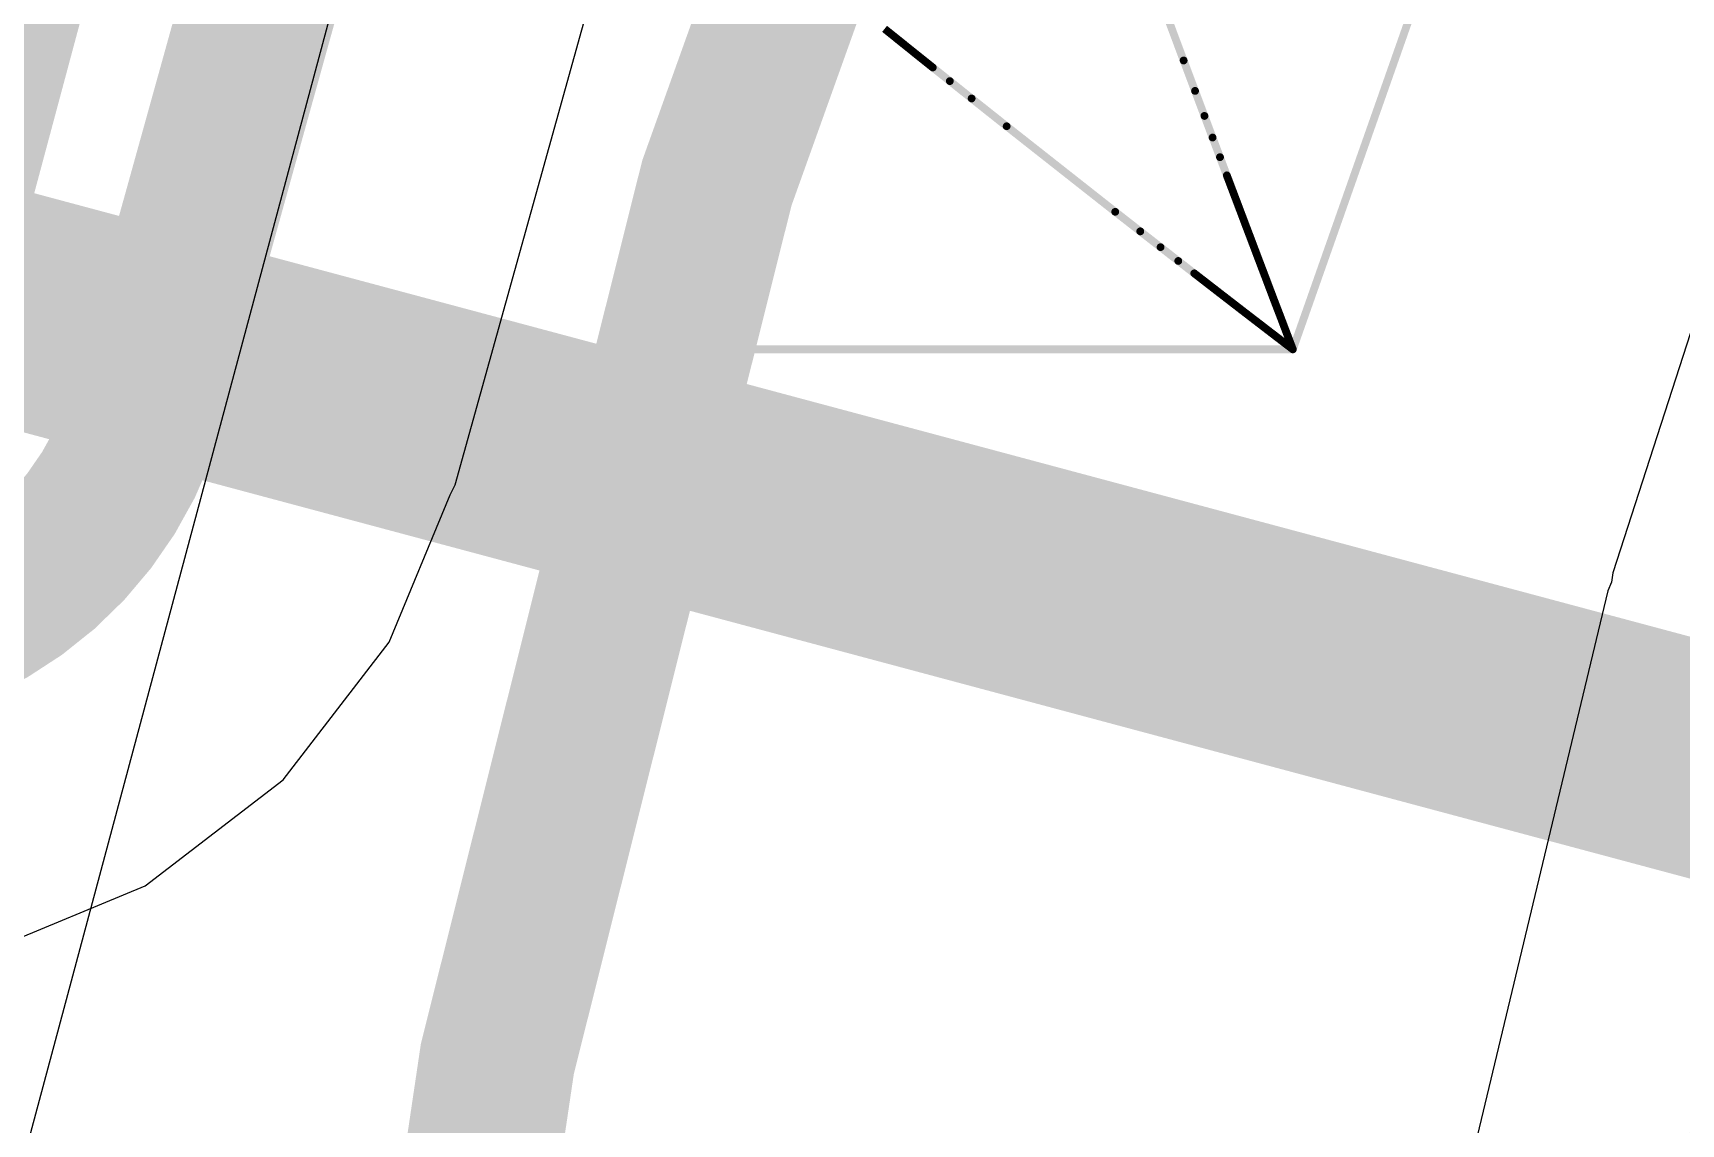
# Model space of a CAD drawing. Header units: inches. Extents: x -7 to 348, y -14 to 159.
# Drawn here: x 20.342 to 23.027, y 22.287 to 24.066 of the extents above; entities that cross this region are included whole.
import ezdxf

# ---------------------------------------------------------------- set-up
doc = ezdxf.new("R2010")
doc.units = ezdxf.units.IN
for name, color, linetype in [('Board Outline', 216, 'Continuous'), ('Bottom Layer', 5, 'Continuous'), ('Dimension', 6, 'Continuous'), ('Fabrication', 76, 'Continuous'), ('Mechanical 4', 56, 'Continuous'), ('Top Layer', 1, 'Continuous'), ('Top Overlay', 2, 'Continuous')]:
    doc.layers.add(name, color=color, linetype=linetype)

msp = doc.modelspace()

# ---------------------------------------------------------------- linework, layer by layer
at = {"layer": 'Board Outline', "const_width": 0.127}
for points in [[(23.4417, 15.55, -0.157671), (23.4417, 23.55)], [(23.4417, 15.55, -0.157671), (23.4417, 23.55)], [(23.4417, 15.55, -0.157671), (23.4417, 23.55)], [(23.4417, 15.55, -0.157671), (23.4417, 23.55)], [(23.4555, 15.5385, -0.157671), (23.4555, 23.5385)], [(23.4555, 15.5385, -0.157671), (23.4555, 23.5385)], [(23.4555, 15.5385, -0.157671), (23.4555, 23.5385)], [(23.4555, 15.5385, -0.157671), (23.4555, 23.5385)]]:
    msp.add_lwpolyline(points, format="xyb", dxfattribs=at)
at = {"layer": 'Bottom Layer'}
for p, q in [((21.0298, 23.3289), (21.2914, 24.2702)), ((23.0721, 23.6695), (22.9156, 23.1856)), ((20.9222, 23.0728), (21.0215, 23.3126)), ((21.0215, 23.3126), (21.0298, 23.3289)), ((22.9156, 23.1856), (22.9138, 23.1704)), ((22.9074, 23.1564), (22.671, 22.1672)), ((22.9138, 23.1704), (22.9074, 23.1564)), ((20.7498, 22.8481), (20.9222, 23.0728)), ((20.525, 22.6756), (20.7498, 22.8481)), ((20.2634, 22.5672), (20.525, 22.6756))]:
    msp.add_line(p, q, dxfattribs=at)
at = {"layer": 'Bottom Layer', "const_width": 0.254}
msp.add_lwpolyline([(20.5307, 23.4676), (20.7923, 24.4089)], dxfattribs=at)
msp.add_lwpolyline([(20.5307, 23.4676, -0.410559), (19.8417, 23.0653)], format="xyb", dxfattribs=at)
at = {"layer": 'Bottom Layer', "const_width": 0.127}
msp.add_lwpolyline([(20.4672, 23.4676, 1), (20.5942, 23.4676, 1)], format="xyb", close=True, dxfattribs=at)
msp.add_lwpolyline([(20.4672, 23.4676, 1), (20.5942, 23.4676, 1)], format="xyb", close=True, dxfattribs=at)
at = {"layer": 'Dimension', "const_width": 0.254}
for points in [[(58.31, 19.467, 1), (13.31, 19.467, 1)], [(54.5603, 19.4669, 1), (17.0603, 19.4669, 1)]]:
    msp.add_lwpolyline(points, format="xyb", close=True, dxfattribs=at)
at = {"layer": 'Dimension', "const_width": 0.381}
msp.add_lwpolyline([(12.3026, 25.762), (61.1677, 12.6687)], dxfattribs=at)
at = {"layer": 'Fabrication', "const_width": 0.0127}
for points in [[(22.3945, 23.55, -0.436929), (40.8304, 32.6188)], [(22.3945, 23.55, -0.436929), (40.8304, 32.6188)], [(53.1935, 31.3327, -1.1671), (15.6751, 13.587)], [(53.1935, 31.3327, -1.1671), (15.6751, 13.587)], [(53.1935, 31.3327, -1.1671), (15.6751, 13.587)], [(53.1935, 31.3327, -1.1671), (15.6751, 13.587)], [(54.5111, 31.1383, -1.205705), (14.1774, 15.55)], [(54.5111, 31.1383, -1.205705), (14.1774, 15.55)], [(46.0676, 30.4948, -1.250986), (21.846, 14.0738)], [(46.0676, 30.4948, -1.250986), (21.846, 14.0738)], [(46.0676, 30.4948, -1.250986), (21.846, 14.0738)], [(46.0676, 30.4948, -1.250986), (21.846, 14.0738)], [(44.8304, 30.2569, -1.342703), (22.3943, 15.55)]]:
    msp.add_lwpolyline(points, format="xyb", dxfattribs=at)
for points in [[(22.1897, 24.0928), (22.2166, 24.0209)], [(22.1897, 24.0928), (22.2166, 24.0209)], [(21.7294, 24.0725), (21.7461, 24.0591)], [(21.7294, 24.0725), (21.7461, 24.0591)], [(21.7461, 24.0591), (21.7641, 24.0446)], [(21.7461, 24.0591), (21.7641, 24.0446)], [(21.7641, 24.0446), (21.7843, 24.0284)], [(21.7641, 24.0446), (21.7843, 24.0284)], [(21.7843, 24.0284), (21.8079, 24.0095)], [(21.7843, 24.0284), (21.8079, 24.0095)], [(21.8079, 24.0095), (21.8357, 23.9873)], [(21.8079, 24.0095), (21.8357, 23.9873)], [(22.2166, 24.0209), (22.2352, 23.9713)], [(22.2166, 24.0209), (22.2352, 23.9713)], [(21.8357, 23.9873), (21.8712, 23.959)], [(21.8357, 23.9873), (21.8712, 23.959)], [(22.2352, 23.9713), (22.2505, 23.9305)], [(22.2352, 23.9713), (22.2505, 23.9305)], [(21.8712, 23.959), (21.9282, 23.9137)], [(21.8712, 23.959), (21.9282, 23.9137)], [(22.2505, 23.9305), (22.2637, 23.8953)], [(22.2505, 23.9305), (22.2637, 23.8953)], [(21.9282, 23.9137), (22.1052, 23.7742)], [(21.9282, 23.9137), (22.1052, 23.7742)], [(22.2637, 23.8953), (22.2758, 23.8633)], [(22.2637, 23.8953), (22.2758, 23.8633)], [(22.2758, 23.8633), (22.2869, 23.8337)], [(22.2758, 23.8633), (22.2869, 23.8337)], [(22.2869, 23.8337), (22.2975, 23.8057)], [(22.2869, 23.8337), (22.2975, 23.8057)], [(22.2975, 23.8057), (22.3075, 23.7793)], [(22.2975, 23.8057), (22.3075, 23.7793)], [(22.1052, 23.7742), (22.1459, 23.7424)], [(22.1052, 23.7742), (22.1459, 23.7424)], [(22.3075, 23.7793), (22.3168, 23.7546)], [(22.3075, 23.7793), (22.3168, 23.7546)], [(22.1459, 23.7424), (22.179, 23.7166)], [(22.1459, 23.7424), (22.179, 23.7166)], [(22.3168, 23.7546), (22.3259, 23.7307)], [(22.3168, 23.7546), (22.3259, 23.7307)], [(22.3259, 23.7307), (22.3343, 23.7084)], [(22.3259, 23.7307), (22.3343, 23.7084)], [(22.179, 23.7166), (22.2078, 23.6941)], [(22.179, 23.7166), (22.2078, 23.6941)], [(22.3343, 23.7084), (22.3424, 23.687)], [(22.3343, 23.7084), (22.3424, 23.687)], [(22.2078, 23.6941), (22.2339, 23.6739)], [(22.2078, 23.6941), (22.2339, 23.6739)], [(22.3424, 23.687), (22.3506, 23.6655)], [(22.3424, 23.687), (22.3506, 23.6655)], [(22.2339, 23.6739), (22.2579, 23.6553)], [(22.2339, 23.6739), (22.2579, 23.6553)], [(22.2579, 23.6553), (22.2797, 23.6384)], [(22.2579, 23.6553), (22.2797, 23.6384)], [(22.3506, 23.6655), (22.3584, 23.6448)], [(22.3506, 23.6655), (22.3584, 23.6448)], [(22.2797, 23.6384), (22.3008, 23.6221)], [(22.2797, 23.6384), (22.3008, 23.6221)], [(22.3008, 23.6221), (22.3206, 23.6068)], [(22.3008, 23.6221), (22.3206, 23.6068)], [(22.3584, 23.6448), (22.3659, 23.625)], [(22.3584, 23.6448), (22.3659, 23.625)], [(22.3659, 23.625), (22.3732, 23.6061)], [(22.3659, 23.625), (22.3732, 23.6061)], [(22.3206, 23.6068), (22.3396, 23.5922)], [(22.3206, 23.6068), (22.3396, 23.5922)], [(22.3732, 23.6061), (22.3804, 23.5871)], [(22.3732, 23.6061), (22.3804, 23.5871)], [(22.3396, 23.5922), (22.3579, 23.5781)], [(22.3396, 23.5922), (22.3579, 23.5781)], [(22.3579, 23.5781), (22.3755, 23.5646)], [(22.3579, 23.5781), (22.3755, 23.5646)], [(22.3804, 23.5871), (22.3873, 23.569)], [(22.3804, 23.5871), (22.3873, 23.569)], [(22.3873, 23.569), (22.3945, 23.55)], [(22.3873, 23.569), (22.3945, 23.55)], [(14.1776, 23.55), (22.3945, 23.55)], [(14.1776, 23.55), (22.3945, 23.55)], [(22.3755, 23.5646), (22.3923, 23.5517)], [(22.3755, 23.5646), (22.3923, 23.5517)], [(22.3923, 23.5517), (22.3945, 23.55)], [(22.3923, 23.5517), (22.3945, 23.55)]]:
    msp.add_lwpolyline(points, dxfattribs=at)
at = {"layer": 'Fabrication', "const_width": 0.00635}
for points in [[(21.7429, 24.0591, 1), (21.7492, 24.0591, 1)], [(21.7429, 24.0591, 1), (21.7492, 24.0591, 1)], [(21.7429, 24.0591, 1), (21.7492, 24.0591, 1)], [(21.7429, 24.0591, 1), (21.7492, 24.0591, 1)], [(21.761, 24.0446, 1), (21.7673, 24.0446, 1)], [(21.761, 24.0446, 1), (21.7673, 24.0446, 1)], [(21.761, 24.0446, 1), (21.7673, 24.0446, 1)], [(21.761, 24.0446, 1), (21.7673, 24.0446, 1)], [(21.7811, 24.0284, 1), (21.7875, 24.0284, 1)], [(21.7811, 24.0284, 1), (21.7875, 24.0284, 1)], [(21.7811, 24.0284, 1), (21.7875, 24.0284, 1)], [(21.7811, 24.0284, 1), (21.7875, 24.0284, 1)], [(21.8047, 24.0095, 1), (21.8111, 24.0095, 1)], [(21.8047, 24.0095, 1), (21.8111, 24.0095, 1)], [(21.8047, 24.0095, 1), (21.8111, 24.0095, 1)], [(21.8047, 24.0095, 1), (21.8111, 24.0095, 1)], [(22.2134, 24.0209, 1), (22.2198, 24.0209, 1)], [(22.2134, 24.0209, 1), (22.2198, 24.0209, 1)], [(22.2134, 24.0209, 1), (22.2198, 24.0209, 1)], [(22.2134, 24.0209, 1), (22.2198, 24.0209, 1)], [(21.8325, 23.9873, 1), (21.8389, 23.9873, 1)], [(21.8325, 23.9873, 1), (21.8389, 23.9873, 1)], [(21.8325, 23.9873, 1), (21.8389, 23.9873, 1)], [(21.8325, 23.9873, 1), (21.8389, 23.9873, 1)], [(22.232, 23.9713, 1), (22.2384, 23.9713, 1)], [(22.232, 23.9713, 1), (22.2384, 23.9713, 1)], [(22.232, 23.9713, 1), (22.2384, 23.9713, 1)], [(22.232, 23.9713, 1), (22.2384, 23.9713, 1)], [(21.868, 23.959, 1), (21.8744, 23.959, 1)], [(21.868, 23.959, 1), (21.8744, 23.959, 1)], [(21.868, 23.959, 1), (21.8744, 23.959, 1)], [(21.868, 23.959, 1), (21.8744, 23.959, 1)], [(22.2473, 23.9305, 1), (22.2537, 23.9305, 1)], [(22.2473, 23.9305, 1), (22.2537, 23.9305, 1)], [(22.2473, 23.9305, 1), (22.2537, 23.9305, 1)], [(22.2473, 23.9305, 1), (22.2537, 23.9305, 1)], [(21.9251, 23.9137, 1), (21.9314, 23.9137, 1)], [(21.9251, 23.9137, 1), (21.9314, 23.9137, 1)], [(21.9251, 23.9137, 1), (21.9314, 23.9137, 1)], [(21.9251, 23.9137, 1), (21.9314, 23.9137, 1)], [(22.2606, 23.8953, 1), (22.2669, 23.8953, 1)], [(22.2606, 23.8953, 1), (22.2669, 23.8953, 1)], [(22.2606, 23.8953, 1), (22.2669, 23.8953, 1)], [(22.2606, 23.8953, 1), (22.2669, 23.8953, 1)], [(22.2726, 23.8633, 1), (22.279, 23.8633, 1)], [(22.2726, 23.8633, 1), (22.279, 23.8633, 1)], [(22.2726, 23.8633, 1), (22.279, 23.8633, 1)], [(22.2726, 23.8633, 1), (22.279, 23.8633, 1)], [(22.2838, 23.8337, 1), (22.2901, 23.8337, 1)], [(22.2838, 23.8337, 1), (22.2901, 23.8337, 1)], [(22.2838, 23.8337, 1), (22.2901, 23.8337, 1)], [(22.2838, 23.8337, 1), (22.2901, 23.8337, 1)], [(22.2943, 23.8057, 1), (22.3007, 23.8057, 1)], [(22.2943, 23.8057, 1), (22.3007, 23.8057, 1)], [(22.2943, 23.8057, 1), (22.3007, 23.8057, 1)], [(22.2943, 23.8057, 1), (22.3007, 23.8057, 1)], [(22.102, 23.7742, 1), (22.1083, 23.7742, 1)], [(22.102, 23.7742, 1), (22.1083, 23.7742, 1)], [(22.102, 23.7742, 1), (22.1083, 23.7742, 1)], [(22.102, 23.7742, 1), (22.1083, 23.7742, 1)], [(22.3043, 23.7793, 1), (22.3106, 23.7793, 1)], [(22.3043, 23.7793, 1), (22.3106, 23.7793, 1)], [(22.3043, 23.7793, 1), (22.3106, 23.7793, 1)], [(22.3043, 23.7793, 1), (22.3106, 23.7793, 1)], [(22.1427, 23.7424, 1), (22.1491, 23.7424, 1)], [(22.1427, 23.7424, 1), (22.1491, 23.7424, 1)], [(22.1427, 23.7424, 1), (22.1491, 23.7424, 1)], [(22.1427, 23.7424, 1), (22.1491, 23.7424, 1)], [(22.3136, 23.7546, 1), (22.32, 23.7546, 1)], [(22.3136, 23.7546, 1), (22.32, 23.7546, 1)], [(22.3136, 23.7546, 1), (22.32, 23.7546, 1)], [(22.3136, 23.7546, 1), (22.32, 23.7546, 1)], [(22.3227, 23.7307, 1), (22.329, 23.7307, 1)], [(22.3227, 23.7307, 1), (22.329, 23.7307, 1)], [(22.3227, 23.7307, 1), (22.329, 23.7307, 1)], [(22.3227, 23.7307, 1), (22.329, 23.7307, 1)], [(22.1758, 23.7166, 1), (22.1821, 23.7166, 1)], [(22.1758, 23.7166, 1), (22.1821, 23.7166, 1)], [(22.1758, 23.7166, 1), (22.1821, 23.7166, 1)], [(22.1758, 23.7166, 1), (22.1821, 23.7166, 1)], [(22.3311, 23.7084, 1), (22.3375, 23.7084, 1)], [(22.3311, 23.7084, 1), (22.3375, 23.7084, 1)], [(22.3311, 23.7084, 1), (22.3375, 23.7084, 1)], [(22.3311, 23.7084, 1), (22.3375, 23.7084, 1)], [(22.2047, 23.6941, 1), (22.211, 23.6941, 1)], [(22.2047, 23.6941, 1), (22.211, 23.6941, 1)], [(22.2047, 23.6941, 1), (22.211, 23.6941, 1)], [(22.2047, 23.6941, 1), (22.211, 23.6941, 1)], [(22.3393, 23.687, 1), (22.3456, 23.687, 1)], [(22.3393, 23.687, 1), (22.3456, 23.687, 1)], [(22.3393, 23.687, 1), (22.3456, 23.687, 1)], [(22.3393, 23.687, 1), (22.3456, 23.687, 1)], [(22.2307, 23.6739, 1), (22.2371, 23.6739, 1)], [(22.2307, 23.6739, 1), (22.2371, 23.6739, 1)], [(22.2307, 23.6739, 1), (22.2371, 23.6739, 1)], [(22.2307, 23.6739, 1), (22.2371, 23.6739, 1)], [(22.2547, 23.6553, 1), (22.261, 23.6553, 1)], [(22.2547, 23.6553, 1), (22.261, 23.6553, 1)], [(22.2547, 23.6553, 1), (22.261, 23.6553, 1)], [(22.2547, 23.6553, 1), (22.261, 23.6553, 1)], [(22.3474, 23.6655, 1), (22.3538, 23.6655, 1)], [(22.3474, 23.6655, 1), (22.3538, 23.6655, 1)], [(22.3474, 23.6655, 1), (22.3538, 23.6655, 1)], [(22.3474, 23.6655, 1), (22.3538, 23.6655, 1)], [(22.2765, 23.6384, 1), (22.2829, 23.6384, 1)], [(22.2765, 23.6384, 1), (22.2829, 23.6384, 1)], [(22.2765, 23.6384, 1), (22.2829, 23.6384, 1)], [(22.2765, 23.6384, 1), (22.2829, 23.6384, 1)], [(22.2977, 23.6221, 1), (22.304, 23.6221, 1)], [(22.2977, 23.6221, 1), (22.304, 23.6221, 1)], [(22.2977, 23.6221, 1), (22.304, 23.6221, 1)], [(22.2977, 23.6221, 1), (22.304, 23.6221, 1)], [(22.3552, 23.6448, 1), (22.3616, 23.6448, 1)], [(22.3552, 23.6448, 1), (22.3616, 23.6448, 1)], [(22.3552, 23.6448, 1), (22.3616, 23.6448, 1)], [(22.3552, 23.6448, 1), (22.3616, 23.6448, 1)], [(22.3628, 23.625, 1), (22.3691, 23.625, 1)], [(22.3628, 23.625, 1), (22.3691, 23.625, 1)], [(22.3628, 23.625, 1), (22.3691, 23.625, 1)], [(22.3628, 23.625, 1), (22.3691, 23.625, 1)], [(22.3174, 23.6068, 1), (22.3237, 23.6068, 1)], [(22.3174, 23.6068, 1), (22.3237, 23.6068, 1)], [(22.3174, 23.6068, 1), (22.3237, 23.6068, 1)], [(22.3174, 23.6068, 1), (22.3237, 23.6068, 1)], [(22.37, 23.6061, 1), (22.3763, 23.6061, 1)], [(22.37, 23.6061, 1), (22.3763, 23.6061, 1)], [(22.37, 23.6061, 1), (22.3763, 23.6061, 1)], [(22.37, 23.6061, 1), (22.3763, 23.6061, 1)], [(22.3364, 23.5922, 1), (22.3427, 23.5922, 1)], [(22.3364, 23.5922, 1), (22.3427, 23.5922, 1)], [(22.3364, 23.5922, 1), (22.3427, 23.5922, 1)], [(22.3364, 23.5922, 1), (22.3427, 23.5922, 1)], [(22.3547, 23.5781, 1), (22.361, 23.5781, 1)], [(22.3547, 23.5781, 1), (22.361, 23.5781, 1)], [(22.3547, 23.5781, 1), (22.361, 23.5781, 1)], [(22.3547, 23.5781, 1), (22.361, 23.5781, 1)], [(22.3772, 23.5871, 1), (22.3836, 23.5871, 1)], [(22.3772, 23.5871, 1), (22.3836, 23.5871, 1)], [(22.3772, 23.5871, 1), (22.3836, 23.5871, 1)], [(22.3772, 23.5871, 1), (22.3836, 23.5871, 1)], [(22.3841, 23.569, 1), (22.3905, 23.569, 1)], [(22.3841, 23.569, 1), (22.3905, 23.569, 1)], [(22.3841, 23.569, 1), (22.3905, 23.569, 1)], [(22.3841, 23.569, 1), (22.3905, 23.569, 1)], [(22.3723, 23.5646, 1), (22.3786, 23.5646, 1)], [(22.3723, 23.5646, 1), (22.3786, 23.5646, 1)], [(22.3723, 23.5646, 1), (22.3786, 23.5646, 1)], [(22.3723, 23.5646, 1), (22.3786, 23.5646, 1)], [(22.3892, 23.5517, 1), (22.3955, 23.5517, 1)], [(22.3892, 23.5517, 1), (22.3955, 23.5517, 1)], [(22.3892, 23.5517, 1), (22.3955, 23.5517, 1)], [(22.3892, 23.5517, 1), (22.3955, 23.5517, 1)], [(22.3914, 23.55, 1), (22.3977, 23.55, 1)], [(22.3914, 23.55, 1), (22.3977, 23.55, 1)], [(22.3914, 23.55, 1), (22.3977, 23.55, 1)], [(22.3914, 23.55, 1), (22.3977, 23.55, 1)], [(22.3914, 23.55, 1), (22.3977, 23.55, 1)], [(22.3914, 23.55, 1), (22.3977, 23.55, 1)], [(22.3914, 23.55, 1), (22.3977, 23.55, 1)], [(22.3914, 23.55, 1), (22.3977, 23.55, 1)]]:
    msp.add_lwpolyline(points, format="xyb", close=True, dxfattribs=at)
at = {"layer": 'Mechanical 4', "const_width": 0.0127}
for points in [[(50.811, 19.55, 1), (20.811, 19.55, 1)], [(50.811, 19.55, 1), (20.811, 19.55, 1)], [(50.811, 19.55, 1), (20.811, 19.55, 1)], [(50.811, 19.55, 1), (20.811, 19.55, 1)], [(50.8248, 19.5385, 1), (20.8248, 19.5385, 1)], [(50.8248, 19.5385, 1), (20.8248, 19.5385, 1)], [(50.8248, 19.5385, 1), (20.8248, 19.5385, 1)], [(50.8248, 19.5385, 1), (20.8248, 19.5385, 1)]]:
    msp.add_lwpolyline(points, format="xyb", close=True, dxfattribs=at)
at = {"layer": 'Top Layer'}
for p, q in [((20.1665, 21.6313), (21.0738, 25.0173)), ((23.0721, 23.6695), (22.9156, 23.1856)), ((22.9156, 23.1856), (22.9138, 23.1704)), ((22.9074, 23.1564), (22.671, 22.1672)), ((22.9138, 23.1704), (22.9074, 23.1564))]:
    msp.add_line(p, q, dxfattribs=at)
at = {"layer": 'Top Layer', "const_width": 2.032}
for points in [[(23.9597, 38.6755, -0.53877), (58.0622, 22.8854)], [(14.2446, 13.1348, -0.267603), (19.4524, 34.998)]]:
    msp.add_lwpolyline(points, format="xyb", dxfattribs=at)
at = {"layer": 'Top Layer', "const_width": 0.254}
msp.add_lwpolyline([(19.6662, 21.7654), (20.5735, 25.1513)], dxfattribs=at)
at = {"layer": 'Top Overlay', "const_width": 0.254}
msp.add_lwpolyline([(50.8104, 19.4669, 1), (20.8103, 19.4669, 1)], format="xyb", close=True, dxfattribs=at)

doc.saveas('drawing.dxf')
